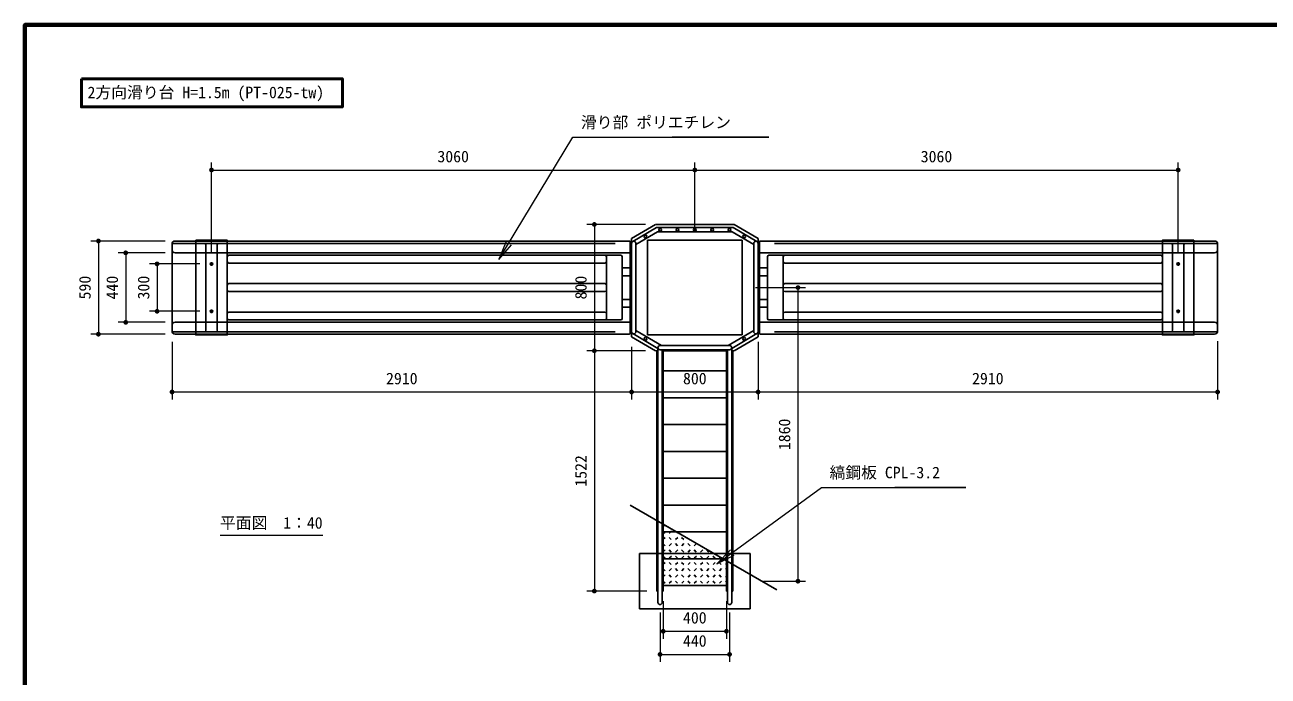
# Model space of a CAD drawing. Units: millimetres at full size, sheet at 1:40. Extents: x 600 to 16200, y 600 to 11280.
# Drawn here: x 600 to 8469, y 7156 to 11280 of the extents above; entities that cross this region are included whole.
import ezdxf
from ezdxf.enums import TextEntityAlignment as Align

# ---------------------------------------------------------------- set-up
doc = ezdxf.new("R2010")
doc.units = ezdxf.units.MM
doc.header["$LTSCALE"] = 40
for name, color, linetype, lineweight in [('D-STR-DIM\u3000寸法線、寸法値', 7, 'Continuous', 13), ('D-STR-HTXT\u3000旗上げ', 7, 'Continuous', 13), ('D-STR\u3000構造物外形線', 1, 'Continuous', 25), ('D-TTL', 7, 'Continuous', 70), ('D-TTL-FRAM\u3000タイトル枠、凡例図枠', 2, 'Continuous', 50)]:
    doc.layers.add(name, color=color, linetype=linetype, lineweight=lineweight)
doc.styles.add('ＭＳ ゴシック', font='')
doc.styles.get('ＭＳ ゴシック').set_extended_font_data('MS Gothic')

# ---------------------------------------------------------------- blocks, each defined once
blk = doc.blocks.new('filled_dot')
at = {"color": 0, "linetype": 'Continuous', "lineweight": -2, "const_width": 1.25}
blk.add_lwpolyline([(-0.625, 0, 1), (0.625, 0, 1)], format="xyb", close=True, dxfattribs=at)
blk = doc.blocks.new('open_arrow')
at = {"color": 0, "linetype": 'Continuous', "lineweight": -2}
blk.add_lwpolyline([(7.5, 1.25), (0, 0), (7.5, -1.25)], dxfattribs=at)

msp = doc.modelspace()

# ---------------------------------------------------------------- linework, layer by layer
at = {"layer": 'D-STR-DIM\u3000寸法線、寸法値'}
for p, q in [((1781.24, 9840.41), (1781.24, 10408.82)), ((4840.24, 9980.19), (4840.24, 10408.82)), ((4840.24, 9980.19), (4840.24, 10408.82)), ((7899.24, 9840.41), (7899.24, 10408.82)), ((1781.24, 10360.82), (4840.24, 10360.82)), ((4840.24, 10360.82), (7899.24, 10360.82)), ((4528.71, 10016.19), (4156.34, 10016.19)), ((4204.34, 10016.19), (4204.34, 9216.19)), ((1487.24, 9911.19), (1017.31, 9911.19)), ((1065.31, 9911.19), (1065.31, 9321.19)), ((1487.24, 9836.19), (1190.29, 9836.19)), ((1238.29, 9836.19), (1238.29, 9396.19)), ((1707.03, 9766.19), (1388.69, 9766.19)), ((1436.69, 9766.19), (1436.69, 9466.19)), ((5224.24, 9616.19), (5540.95, 9616.19)), ((5492.95, 9616.19), (5492.95, 7757)), ((1707.03, 9466.19), (1388.69, 9466.19)), ((1487.24, 9396.19), (1190.29, 9396.19)), ((1487.24, 9321.19), (1017.31, 9321.19)), ((1531.24, 9272.19), (1531.24, 8907.02)), ((4528.71, 9216.19), (4156.34, 9216.19)), ((4528.71, 9216.19), (4156.34, 9216.19)), ((4204.34, 9216.19), (4204.34, 7694.5)), ((4440.24, 9241.22), (4440.24, 8907.02)), ((5240.24, 9272.19), (5240.24, 8907.02)), ((5240.24, 9272.19), (5240.24, 8907.02)), ((8149.24, 9277.19), (8149.24, 8907.02)), ((4440.24, 9152.19), (4440.24, 8907.02)), ((1531.24, 8955.02), (4440.24, 8955.02)), ((4440.24, 8955.02), (5240.24, 8955.02)), ((5240.24, 8955.02), (8149.24, 8955.02)), ((5274.24, 7757), (5540.95, 7757)), ((4536.24, 7694.5), (4156.34, 7694.5)), ((4620.24, 7558.5), (4620.24, 7245.38)), ((4640.24, 7630.5), (4640.24, 7391.92)), ((5040.24, 7630.5), (5040.24, 7391.92)), ((5060.24, 7558.5), (5060.24, 7245.38)), ((4640.24, 7439.92), (5040.24, 7439.92)), ((4620.24, 7293.38), (5060.24, 7293.38))]:
    msp.add_line(p, q, dxfattribs=at)
at = {"layer": 'D-STR-HTXT\u3000旗上げ'}
msp.add_line((1835.09, 8047.59), (2485.09, 8047.59), dxfattribs=at)
for points in [[(3600.41, 9794.73), (4067.79, 10568.68), (4083.79, 10568.68), (5308.66, 10568.68), (4696.23, 10568.68)], [(4980.16, 7867.58), (5641.64, 8351.03), (5657.64, 8351.03), (6555.1, 8351.03), (6106.37, 8351.03)]]:
    msp.add_lwpolyline(points, dxfattribs=at)
at = {"layer": 'D-STR\u3000構造物外形線'}
for p, q in [((4440.24, 9927.17), (4591.92, 10016.19)), ((4446.86, 9907.87), (4597.36, 9996.19)), ((4592.71, 10016.19), (5088.56, 10016.19)), ((4597.36, 9996.19), (5083.12, 9996.19)), ((5233.62, 9907.87), (5083.12, 9996.19)), ((5240.24, 9927.17), (5088.56, 10016.19)), ((4440.24, 9927.17), (4440.24, 9896.19)), ((4467.44, 9888.4), (4604.75, 9968.99)), ((4540.24, 9316.19), (4540.24, 9916.19)), ((4540.24, 9916.19), (5140.24, 9916.19)), ((4603.69, 9968.99), (5075.73, 9968.99)), ((5213.04, 9888.4), (5075.73, 9968.99)), ((5140.24, 9916.19), (5140.24, 9316.19)), ((5240.24, 9927.17), (5240.24, 9336.19)), ((1531.24, 9896.19), (4336.24, 9896.19)), ((1531.24, 9891.19), (1531.24, 9341.19)), ((1551.24, 9911.19), (4426.24, 9911.19)), ((1551.24, 9836.19), (4426.24, 9836.19)), ((1746.24, 9886.19), (1746.24, 9346.19)), ((1816.24, 9886.19), (1816.24, 9346.19)), ((4431.24, 9906.19), (4431.24, 9326.19)), ((4467.44, 9336.19), (4467.44, 9896.19)), ((5213.04, 9336.19), (5213.04, 9896.19)), ((5249.24, 9906.19), (5249.24, 9326.19)), ((8129.24, 9911.19), (5254.24, 9911.19)), ((8129.24, 9836.19), (5254.24, 9836.19)), ((8149.24, 9896.19), (5344.24, 9896.19)), ((7864.24, 9886.19), (7864.24, 9346.19)), ((7934.24, 9886.19), (7934.24, 9346.19)), ((8149.24, 9891.19), (8149.24, 9341.19)), ((1771.03, 9766.19), (1791.71, 9766.19)), ((1773.16, 9766.19), (1777.2, 9773.19)), ((1773.16, 9766.19), (1777.2, 9759.19)), ((1777.2, 9773.19), (1781.24, 9773.19)), ((1777.2, 9759.19), (1781.24, 9759.19)), ((1781.24, 9776.41), (1781.24, 9755.58)), ((1785.28, 9773.19), (1781.24, 9773.19)), ((1785.28, 9759.19), (1781.24, 9759.19)), ((1789.32, 9766.19), (1785.28, 9773.19)), ((1789.32, 9766.19), (1785.28, 9759.19)), ((1881.24, 9811.19), (1881.24, 9781.19)), ((1891.24, 9821.19), (4371.24, 9821.19)), ((1891.24, 9771.19), (4271.24, 9771.19)), ((4281.24, 9811.19), (4281.24, 9421.19)), ((4381.24, 9811.19), (4381.24, 9421.19)), ((5299.24, 9811.19), (5299.24, 9421.19)), ((7789.24, 9821.19), (5309.24, 9821.19)), ((5399.24, 9811.19), (5399.24, 9421.19)), ((7789.24, 9771.19), (5409.24, 9771.19)), ((7799.24, 9811.19), (7799.24, 9781.19)), ((7909.45, 9766.19), (7888.77, 9766.19)), ((7891.16, 9766.19), (7895.2, 9773.19)), ((7891.16, 9766.19), (7895.2, 9759.19)), ((7895.2, 9773.19), (7899.24, 9773.19)), ((7895.2, 9759.19), (7899.24, 9759.19)), ((7899.24, 9776.41), (7899.24, 9755.58)), ((7903.28, 9773.19), (7899.24, 9773.19)), ((7903.28, 9759.19), (7899.24, 9759.19)), ((7907.32, 9766.19), (7903.28, 9773.19)), ((7907.32, 9766.19), (7903.28, 9759.19)), ((4381.24, 9741.19), (4431.24, 9741.19)), ((4381.24, 9691.19), (4431.24, 9691.19)), ((5299.24, 9741.19), (5249.24, 9741.19)), ((5299.24, 9691.19), (5249.24, 9691.19)), ((1881.24, 9631.19), (1881.24, 9601.19)), ((1891.24, 9641.19), (4271.24, 9641.19)), ((7789.24, 9641.19), (5409.24, 9641.19)), ((7799.24, 9631.19), (7799.24, 9601.19)), ((1891.24, 9591.19), (4271.24, 9591.19)), ((4381.24, 9541.19), (4431.24, 9541.19)), ((5299.24, 9541.19), (5249.24, 9541.19)), ((7789.24, 9591.19), (5409.24, 9591.19)), ((1771.03, 9466.19), (1791.71, 9466.19)), ((1773.16, 9466.19), (1777.2, 9473.19)), ((1773.16, 9466.19), (1777.2, 9459.19)), ((1777.2, 9473.19), (1781.24, 9473.19)), ((1777.2, 9459.19), (1781.24, 9459.19)), ((1781.24, 9476.41), (1781.24, 9455.58)), ((1785.28, 9473.19), (1781.24, 9473.19)), ((1785.28, 9459.19), (1781.24, 9459.19)), ((1789.32, 9466.19), (1785.28, 9473.19)), ((1789.32, 9466.19), (1785.28, 9459.19)), ((1881.24, 9451.19), (1881.24, 9421.19)), ((1891.24, 9461.19), (4271.24, 9461.19)), ((4381.24, 9491.19), (4431.24, 9491.19)), ((5299.24, 9491.19), (5249.24, 9491.19)), ((7789.24, 9461.19), (5409.24, 9461.19)), ((7799.24, 9451.19), (7799.24, 9421.19)), ((7909.45, 9466.19), (7888.77, 9466.19)), ((7891.16, 9466.19), (7895.2, 9473.19)), ((7891.16, 9466.19), (7895.2, 9459.19)), ((7895.2, 9473.19), (7899.24, 9473.19)), ((7895.2, 9459.19), (7899.24, 9459.19)), ((7899.24, 9476.41), (7899.24, 9455.58)), ((7903.28, 9473.19), (7899.24, 9473.19)), ((7903.28, 9459.19), (7899.24, 9459.19)), ((7907.32, 9466.19), (7903.28, 9473.19)), ((7907.32, 9466.19), (7903.28, 9459.19)), ((1551.24, 9396.19), (4426.24, 9396.19)), ((1891.24, 9411.19), (4371.24, 9411.19)), ((8129.24, 9396.19), (5254.24, 9396.19)), ((7789.24, 9411.19), (5309.24, 9411.19)), ((1531.24, 9336.19), (4336.24, 9336.19)), ((1551.24, 9321.19), (4426.24, 9321.19)), ((4440.24, 9336.19), (4440.24, 9305.22)), ((4440.24, 9305.22), (4591.92, 9216.19)), ((4446.86, 9324.52), (4606.64, 9230.75)), ((4467.44, 9343.98), (4628.61, 9249.39)), ((5140.24, 9316.19), (4540.24, 9316.19)), ((5213.04, 9343.98), (5051.87, 9249.39)), ((5233.62, 9324.52), (5073.84, 9230.75)), ((5240.24, 9305.22), (5088.56, 9216.19)), ((5240.24, 9336.19), (5240.24, 9305.22)), ((8129.24, 9321.19), (5254.24, 9321.19)), ((8149.24, 9336.19), (5344.24, 9336.19)), ((4592.71, 9216.19), (4600.24, 9216.19)), ((4600.24, 9216.19), (4606.64, 9216.19)), ((4606.64, 9216.19), (4600.24, 9216.19)), ((4600.24, 7694.5), (4600.24, 9216.19)), ((4606.64, 7622.5), (4606.64, 9235.76)), ((4620.24, 9249.39), (5060.24, 9249.39)), ((5060.24, 9222.19), (4620.24, 9222.19)), ((4633.84, 7622.5), (4633.84, 9222.19)), ((4640.24, 9216.19), (4633.84, 9216.19)), ((5046.64, 9216.19), (4633.84, 9216.19)), ((5040.24, 9216.19), (4640.24, 9216.19)), ((4640.24, 7694.5), (4640.24, 9216.19)), ((5040.24, 9216.19), (5046.64, 9216.19)), ((5040.24, 7694.5), (5040.24, 9216.19)), ((5046.64, 9222.19), (5046.64, 8216.19)), ((5046.64, 7622.5), (5046.64, 9222.19)), ((5073.84, 9235.79), (5073.84, 8216.19)), ((5073.84, 7622.5), (5073.84, 9235.76)), ((5080.24, 9216.19), (5073.84, 9216.19)), ((5087.77, 9216.19), (5073.84, 9216.19)), ((5080.24, 9216.19), (5073.84, 9216.19)), ((5080.24, 7694.5), (5080.24, 9216.19)), ((4600.24, 9166.19), (4606.64, 9166.19)), ((4633.84, 9166.19), (4640.24, 9166.19)), ((5040.24, 9166.19), (5046.64, 9166.19)), ((5073.84, 9166.19), (5080.24, 9166.19)), ((4640.24, 9089.82), (5040.24, 9089.82)), ((4640.24, 8918.62), (5040.24, 8918.62)), ((4640.24, 8748.62), (5040.24, 8748.62)), ((4640.24, 8578.62), (5040.24, 8578.62)), ((4640.24, 8408.62), (5040.24, 8408.62)), ((5358.82, 7702.68), (4430.37, 8238.72)), ((4640.24, 8238.62), (5040.24, 8238.62)), ((4640.24, 8117.55), (4640.24, 7728.62)), ((5040.24, 7886.61), (4640.24, 8117.55)), ((4650.53, 8111.61), (4640.24, 8101.32)), ((4640.24, 8071.79), (4651.51, 8060.52)), ((4640.24, 8068.62), (5040.24, 8068.62)), ((4652.48, 8034.36), (4640.24, 8022.12)), ((4677.67, 8034.36), (4691.11, 8020.93)), ((4692.08, 8073.96), (4678.64, 8060.52)), ((4731.67, 8034.36), (4718.24, 8020.93)), ((4719.35, 8071.88), (4730.71, 8060.52)), ((4756.87, 8034.36), (4770.3, 8020.93)), ((4640.24, 7992.6), (4651.51, 7981.33)), ((4652.48, 7955.16), (4640.24, 7942.93)), ((4677.67, 7955.16), (4691.11, 7941.73)), ((4692.08, 7994.76), (4678.64, 7981.33)), ((4717.27, 7994.76), (4730.71, 7981.33)), ((4731.67, 7955.16), (4718.24, 7941.73)), ((4756.87, 7955.16), (4770.3, 7941.73)), ((4771.27, 7994.76), (4757.84, 7981.33)), ((4796.47, 7994.76), (4809.9, 7981.33)), ((4801.16, 8024.65), (4797.43, 8020.93)), ((4810.87, 7955.16), (4797.43, 7941.73)), ((4836.07, 7955.16), (4849.5, 7941.73)), ((4850.47, 7994.76), (4837.03, 7981.33)), ((4890.07, 7955.16), (4876.63, 7941.73)), ((4915.26, 7955.16), (4928.7, 7941.73)), ((4490.24, 7582), (4490.24, 7932)), ((4490.24, 7932), (5190.24, 7932)), ((4640.24, 7913.4), (4651.51, 7902.13)), ((4640.24, 7898.62), (5040.24, 7898.62)), ((4652.48, 7875.97), (4640.24, 7863.73)), ((4677.67, 7875.97), (4691.11, 7862.53)), ((4692.08, 7915.57), (4678.64, 7902.13)), ((4717.27, 7915.57), (4730.71, 7902.13)), ((4731.67, 7875.97), (4718.24, 7862.53)), ((4756.87, 7875.97), (4770.3, 7862.53)), ((4771.27, 7915.57), (4757.84, 7902.13)), ((4796.47, 7915.57), (4809.9, 7902.13)), ((4810.87, 7875.97), (4797.43, 7862.53)), ((4836.07, 7875.97), (4849.5, 7862.53)), ((4850.47, 7915.57), (4837.03, 7902.13)), ((4875.66, 7915.57), (4889.1, 7902.13)), ((4890.07, 7875.97), (4876.63, 7862.53)), ((4915.26, 7875.97), (4928.7, 7862.53)), ((4929.66, 7915.57), (4916.23, 7902.13)), ((4954.86, 7915.57), (4968.29, 7902.13)), ((4969.26, 7875.97), (4955.83, 7862.53)), ((4994.46, 7875.97), (5007.89, 7862.53)), ((5001.99, 7908.7), (4995.42, 7902.13)), ((5040.24, 7728.62), (5040.24, 7886.61)), ((5190.24, 7932), (5190.24, 7582)), ((4640.24, 7834.21), (4651.51, 7822.94)), ((4652.48, 7796.77), (4640.24, 7784.54)), ((4677.67, 7796.77), (4691.11, 7783.34)), ((4692.08, 7836.37), (4678.64, 7822.94)), ((4717.27, 7836.37), (4730.71, 7822.94)), ((4731.67, 7796.77), (4718.24, 7783.34)), ((4756.87, 7796.77), (4770.3, 7783.34)), ((4771.27, 7836.37), (4757.84, 7822.94)), ((4796.47, 7836.37), (4809.9, 7822.94)), ((4810.87, 7796.77), (4797.43, 7783.34)), ((4836.07, 7796.77), (4849.5, 7783.34)), ((4850.47, 7836.37), (4837.03, 7822.94)), ((4875.66, 7836.37), (4889.1, 7822.94)), ((4890.07, 7796.77), (4876.63, 7783.34)), ((4915.26, 7796.77), (4928.7, 7783.34)), ((4929.66, 7836.37), (4916.23, 7822.94)), ((4954.86, 7836.37), (4968.29, 7822.94)), ((4969.26, 7796.77), (4955.83, 7783.34)), ((4994.46, 7796.77), (5007.89, 7783.34)), ((5008.86, 7836.37), (4995.42, 7822.94)), ((5034.06, 7836.37), (5040.24, 7830.19)), ((5040.24, 7867.75), (5035.02, 7862.53)), ((4640.24, 7755.01), (4651.51, 7743.74)), ((4640.24, 7728.62), (5040.24, 7728.62)), ((4640.24, 7728.62), (5040.24, 7728.62)), ((4692.08, 7757.17), (4678.64, 7743.74)), ((4717.27, 7757.17), (4730.71, 7743.74)), ((4771.27, 7757.17), (4757.84, 7743.74)), ((4796.47, 7757.17), (4809.9, 7743.74)), ((4850.47, 7757.17), (4837.03, 7743.74)), ((4875.66, 7757.17), (4889.1, 7743.74)), ((4929.66, 7757.17), (4916.23, 7743.74)), ((4954.86, 7757.17), (4968.29, 7743.74)), ((5008.86, 7757.17), (4995.42, 7743.74)), ((5034.06, 7757.17), (5040.24, 7750.99)), ((5040.24, 7788.56), (5035.02, 7783.34)), ((4606.64, 7694.5), (4600.24, 7694.5)), ((4633.84, 7694.5), (4640.24, 7694.5)), ((5046.64, 7694.5), (5040.24, 7694.5)), ((5073.84, 7694.5), (5080.24, 7694.5)), ((5190.24, 7582), (4490.24, 7582))]:
    msp.add_line(p, q, dxfattribs=at)
for points in [[(1681.24, 9916.19), (1881.24, 9916.19), (1881.24, 9316.19), (1681.24, 9316.19)], [(7999.24, 9916.19), (7799.24, 9916.19), (7799.24, 9316.19), (7999.24, 9316.19)], [(4431.24, 9896.19), (4440.24, 9896.19), (4440.24, 9336.19), (4431.24, 9336.19)], [(5249.24, 9896.19), (5240.24, 9896.19), (5240.24, 9336.19), (5249.24, 9336.19)]]:
    msp.add_lwpolyline(points, close=True, dxfattribs=at)
for centre, radius in [((4528.72, 9940.14), 8.65), ((4620.24, 9982.59), 8.65), ((4730.24, 9982.59), 8.65), ((4840.24, 9982.59), 8.65), ((4950.24, 9982.59), 8.65), ((5060.24, 9982.59), 8.65), ((5151.76, 9940.14), 8.65), ((1781.24, 9766.19), 4.5), ((1781.24, 9766.19), 4), ((7899.24, 9766.19), 4.5), ((7899.24, 9766.19), 4), ((1781.24, 9466.19), 4.5), ((1781.24, 9466.19), 4), ((7899.24, 9466.19), 4.5), ((7899.24, 9466.19), 4), ((4528.72, 9292.24), 8.65), ((5151.76, 9292.24), 8.65)]:
    msp.add_circle(centre, radius, dxfattribs=at)
for centre, radius, start, end in [((1551.24, 9891.19), 20, 90, 180), ((1551.24, 9856.19), 20, 180, 270), ((1736.24, 9886.19), 10, 0, 90), ((1826.24, 9886.19), 10, 90, 180), ((4426.24, 9906.19), 5, 0, 90), ((4426.24, 9841.19), 5, 270, 0), ((4453.84, 9896.19), 13.6, 0, 180), ((5226.64, 9896.19), 13.6, 0, 180), ((5254.24, 9906.19), 5, 90, 180), ((5254.24, 9841.19), 5, 180, 270), ((7854.24, 9886.19), 10, 0, 90), ((7944.24, 9886.19), 10, 90, 180), ((8129.24, 9891.19), 20, 0, 90), ((8129.24, 9856.19), 20, 270, 0), ((1891.24, 9811.19), 10, 90, 180), ((1891.24, 9781.19), 10, 180, 270), ((4271.24, 9811.19), 10, 0, 90), ((4271.24, 9781.19), 10, 270, 0), ((4371.24, 9811.19), 10, 0, 90), ((5309.24, 9811.19), 10, 90, 180), ((5409.24, 9811.19), 10, 90, 180), ((5409.24, 9781.19), 10, 180, 270), ((7789.24, 9811.19), 10, 0, 90), ((7789.24, 9781.19), 10, 270, 0), ((1891.24, 9631.19), 10, 90, 180), ((1891.24, 9601.19), 10, 180, 270), ((4271.24, 9631.19), 10, 0, 90), ((4271.24, 9601.19), 10, 270, 0), ((5409.24, 9631.19), 10, 90, 180), ((5409.24, 9601.19), 10, 180, 270), ((7789.24, 9631.19), 10, 0, 90), ((7789.24, 9601.19), 10, 270, 0), ((1891.24, 9451.19), 10, 90, 180), ((4271.24, 9451.19), 10, 0, 90), ((5409.24, 9451.19), 10, 90, 180), ((7789.24, 9451.19), 10, 0, 90), ((1551.24, 9376.19), 20, 90, 180), ((1891.24, 9421.19), 10, 180, 270), ((4271.24, 9421.19), 10, 270, 0), ((4371.24, 9421.19), 10, 270, 0), ((4426.24, 9391.19), 5, 0, 90), ((5254.24, 9391.19), 5, 90, 180), ((5309.24, 9421.19), 10, 180, 270), ((5409.24, 9421.19), 10, 180, 270), ((7789.24, 9421.19), 10, 270, 0), ((8129.24, 9376.19), 20, 0, 90), ((1551.24, 9341.19), 20, 180, 270), ((1736.24, 9346.19), 10, 270, 0), ((1826.24, 9346.19), 10, 180, 270), ((4426.24, 9326.19), 5, 270, 0), ((4453.84, 9336.19), 13.6, 180, 0), ((5226.64, 9336.19), 13.6, 180, 0), ((5254.24, 9326.19), 5, 180, 270), ((7854.24, 9346.19), 10, 270, 0), ((7944.24, 9346.19), 10, 180, 270), ((8129.24, 9341.19), 20, 270, 0), ((4620.24, 9235.79), 13.6, 90, 270), ((5060.24, 9235.79), 13.6, 270, 90), ((4620.24, 7622.5), 13.6, 180, 0), ((5060.24, 7622.5), 13.6, 180, 0)]:
    msp.add_arc(centre, radius, start, end, dxfattribs=at)
at = {"layer": 'D-TTL'}
msp.add_lwpolyline([(600, 600), (600, 11280), (16200, 11280), (16200, 600)], close=True, dxfattribs=at)
at = {"layer": 'D-TTL-FRAM\u3000タイトル枠、凡例図枠'}
msp.add_lwpolyline([(957.69, 10939.09), (2609.37, 10939.09), (2609.37, 10760.69), (957.69, 10760.69)], close=True, dxfattribs=at)

# ---------------------------------------------------------------- block references
at = {"layer": 'D-STR-DIM\u3000寸法線、寸法値', "xscale": 12, "yscale": 12}
for p in [(1781.24, 10360.82), (4840.24, 10360.82), (1531.24, 8955.02), (4440.24, 8955.02), (5240.24, 8955.02), (4640.24, 7439.92), (4620.24, 7293.38)]:
    msp.add_blockref('filled_dot', p, dxfattribs=at)
for p, rotation in [((4840.24, 10360.82), 180), ((7899.24, 10360.82), 180), ((4204.34, 10016.19), 270), ((1065.31, 9911.19), 270), ((1238.29, 9836.19), 270), ((1436.69, 9766.19), 270), ((5492.95, 9616.19), 270), ((1436.69, 9466.19), 90), ((1238.29, 9396.19), 90), ((1065.31, 9321.19), 90), ((4204.34, 9216.19), 90), ((4204.34, 9216.19), 270), ((4440.24, 8955.02), 180), ((5240.24, 8955.02), 180), ((8149.24, 8955.02), 180), ((5492.95, 7757), 90), ((4204.34, 7694.5), 90), ((5040.24, 7439.92), 180), ((5060.24, 7293.38), 180)]:
    msp.add_blockref('filled_dot', p, dxfattribs=dict(at, rotation=rotation))
at = {"layer": 'D-STR-HTXT\u3000旗上げ', "xscale": 16, "yscale": 16}
for p, rotation in [((3600.41, 9794.73), 58.9), ((4980.16, 7867.58), 36.2)]:
    msp.add_blockref('open_arrow', p, dxfattribs=dict(at, rotation=rotation))

# ---------------------------------------------------------------- texts
at = {"layer": 'D-STR-DIM\u3000寸法線、寸法値', "style": 'ＭＳ ゴシック'}
for s, p in [('3060', (3310.74, 10446.33)), ('3060', (6369.74, 10446.33)), ('2910', (2985.74, 9040.53)), ('800', (4840.24, 9040.53)), ('2910', (6694.74, 9040.53)), ('400', (4840.24, 7525.43)), ('440', (4840.24, 7378.89))]:
    msp.add_text(s, height=73.31, dxfattribs=at).set_placement(p, align=Align.MIDDLE_CENTER)
for s, p in [('590', (979.8, 9616.19)), ('440', (1152.78, 9616.19)), ('300', (1351.18, 9616.19)), ('800', (4118.83, 9616.19)), ('1860', (5407.44, 8686.6)), ('1522', (4118.83, 8455.35))]:
    msp.add_text(s, height=73.31, rotation=90, dxfattribs=at).set_placement(p, align=Align.MIDDLE_CENTER)
at = {"layer": 'D-STR-HTXT\u3000旗上げ', "style": 'ＭＳ ゴシック'}
msp.add_text('2方向滑り台 H=1.5m (PT-025-tw)', height=73.31, dxfattribs=at).set_placement((996.62, 10852.32), align=Align.MIDDLE_LEFT)
for s, p in [('滑り部 ポリエチレン', (4119.3, 10604.19)), ('縞鋼板 CPL-3.2', (5693.15, 8386.54)), ('平面図\u30001：40', (1835.09, 8067.59))]:
    msp.add_text(s, height=73.31, dxfattribs=at).set_placement(p, align=Align.BOTTOM_LEFT)

doc.saveas('drawing.dxf')
